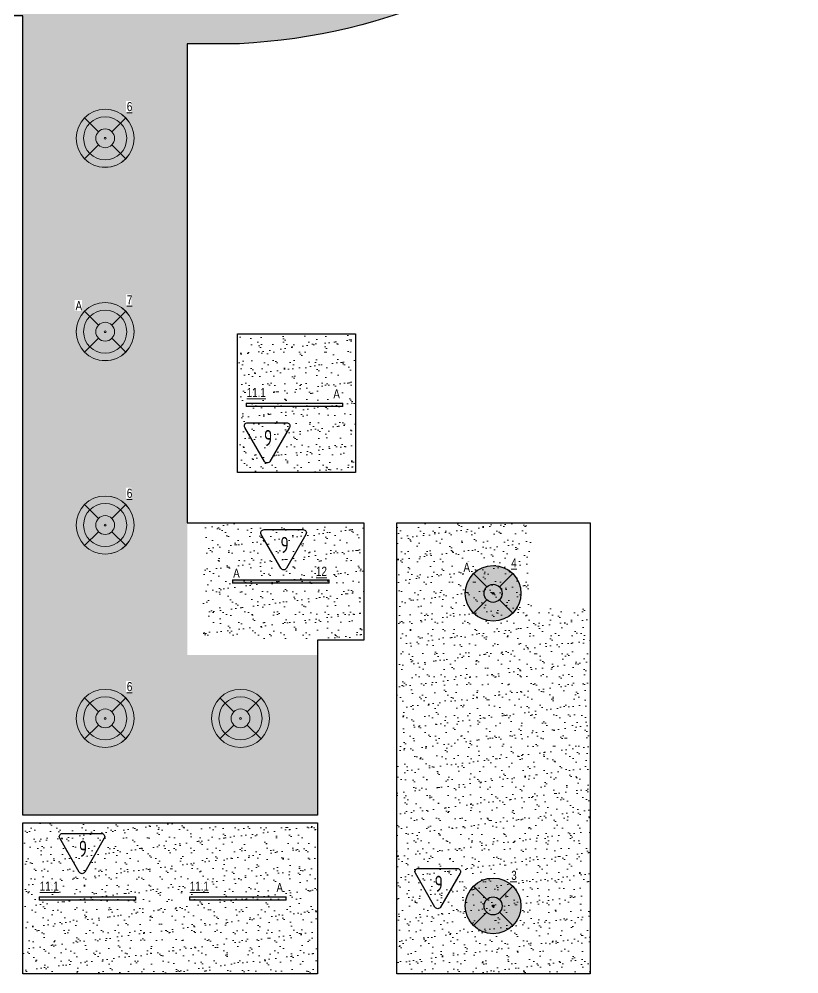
# Model space of a CAD drawing. Header units: millimetres. Extents: x -510890 to 418982, y -118257 to 141350.
# Drawn here: x 69782 to 81880, y 91936 to 106751 of the extents above; entities that cross this region are included whole.
import ezdxf

# ---------------------------------------------------------------- set-up
doc = ezdxf.new("R2010")
doc.units = ezdxf.units.MM
for name, color, linetype, lineweight in [('_ЭОМ_ОБЩ_Освещение_текст тип светильника', 172, 'Continuous', 50), ('_ЭОМ_светильник А', 1, 'Continuous', 35), ('_ЭОМ_светильник Р', 4, 'Continuous', 35), ('АР_Потолки_Штриховка', 252, 'Continuous', 0)]:
    doc.layers.add(name, color=color, linetype=linetype, lineweight=lineweight)
doc.layers.add('X-ref Light', color=250, linetype='Continuous')
doc.layers.add('X-ref Light Emergency', color=249, linetype='Continuous')
doc.layers.add('АР_Потолок_Покраска', color=7, linetype='Continuous', lineweight=5, true_color=0x007399)
doc.layers.get('X-ref Light').off()
doc.styles.add('ISOCPEUR', font='isocpeur.ttf', dxfattribs={"height": 799.9999999999999})
doc.styles.add('ГОСТ', font='cad.shx', dxfattribs={"width": 0.8})

# ---------------------------------------------------------------- blocks, each defined once
blk = doc.blocks.new('подвесной светильник люстра')
at = {"true_color": 0xf8f6b0, "transparency": 33554687}
h = blk.add_hatch(color=51, dxfattribs=at)
h.dxf.hatch_style = 1
edge = h.paths.add_edge_path()
edge.add_ellipse((0, 0), major_axis=(-431.6666666666836, 0), ratio=0.9999999999999278, start_angle=225.0000000000021, end_angle=314.9999999999979)
edge.add_line((-305.234427212194, 305.234427212194), (-98.99494936611666, 98.99494936611666))
edge.add_ellipse((0, 0), major_axis=(-140.0000000000049, 0), ratio=0.9999999999999304, start_angle=225.000000000002, end_angle=314.999999999998, ccw=False)
edge.add_line((98.99494936612066, 98.99494936611336), (305.2344272121939, 305.2344272121939))
edge = h.paths.add_edge_path()
edge.add_ellipse((0, 0), major_axis=(-140.0000000000049, 0), ratio=0.9999999999999304, start_angle=314.999999999998, end_angle=405.000000000002, ccw=False)
edge.add_line((-98.99494936611666, 98.99494936611666), (-305.234427212194, 305.234427212194))
edge.add_ellipse((0, 0), major_axis=(-431.6666666666836, 0), ratio=0.9999999999999278, start_angle=314.9999999999979, end_angle=405.0000000000014)
edge.add_line((-305.2344272121976, -305.2344272121903), (-98.99494936611669, -98.99494936611666))
edge = h.paths.add_edge_path()
edge.add_ellipse((0, 0), major_axis=(-140.0000000000049, 0), ratio=0.9999999999999304, start_angle=405.000000000002, end_angle=494.999999999998, ccw=False)
edge.add_line((-98.99494936611664, -98.99494936611677), (-305.2344272121976, -305.2344272121903))
edge.add_ellipse((0, 0), major_axis=(-431.6666666666836, 0), ratio=0.9999999999999278, start_angle=405.0000000000014, end_angle=494.9999999999979)
edge.add_line((305.234427212194, -305.234427212194), (98.99494936611669, -98.99494936611666))
edge = h.paths.add_edge_path()
edge.add_ellipse((0, 0), major_axis=(-431.6666666666836, 0), ratio=0.9999999999999278, start_angle=494.9999999999979, end_angle=585.0000000000022)
edge.add_line((305.234427212194, 305.2344272121939), (98.99494936612007, 98.99494936611276))
edge.add_ellipse((0, 0), major_axis=(-140.0000000000049, 0), ratio=0.9999999999999304, start_angle=494.999999999998, end_angle=585.000000000002, ccw=False)
edge.add_line((98.99494936611674, -98.99494936611666), (305.2344272121939, -305.234427212194))
edge = h.paths.add_edge_path()
edge.add_ellipse((0, 0), major_axis=(-140.0000000000049, 0), ratio=0.9999999999999304, start_angle=494.999999999998, end_angle=585.0000000000019)
edge.add_ellipse((0, 0), major_axis=(-140.0000000000049, 0), ratio=0.9999999999999304, start_angle=225.000000000002, end_angle=314.999999999998)
edge.add_ellipse((0, 0), major_axis=(-140.0000000000049, 0), ratio=0.9999999999999304, start_angle=314.999999999998, end_angle=405.000000000002)
edge.add_ellipse((0, 0), major_axis=(-140.0000000000049, 0), ratio=0.9999999999999304, start_angle=405.000000000002, end_angle=494.999999999998)
edge = h.paths.add_edge_path(flags=16)
edge.add_ellipse((0, 0), major_axis=(-14.00000000000909, 0), ratio=0.9999999999987021, start_angle=0, end_angle=360)
at = {"color": 0, "linetype": 'ByBlock', "lineweight": -2}
for points in [[(-305.2344272121991, 305.2344272121991), (-98.99494936611154, 98.99494936611154)], [(305.2344272121991, 305.2344272121991), (98.99494936611882, 98.99494936611154)], [(-98.99494936611154, -98.99494936611154), (-305.2344272121918, -305.2344272121845)], [(98.99494936611154, -98.99494936611154), (305.2344272121991, -305.2344272121991)]]:
    blk.add_lwpolyline(points, dxfattribs=at)
for major_axis, ratio, start_param, end_param in [((-431.6666666666836, 0), 0.9999999999999278, 3.926990816987278, 10.21017612416686), ((-140.0000000000049, 0), 0.9999999999999304, 3.926990816987276, 10.21017612416686), ((-140.0000000000049, 0), 0.9999999999999304, 3.926990816987276, 10.21017612416686), ((-14.00000000000909, 0), 0.9999999999987021, 3.926990816987891, 10.21017612416748)]:
    blk.add_ellipse((0, 0), major_axis=major_axis, ratio=ratio, start_param=start_param, end_param=end_param, dxfattribs=at)
blk = doc.blocks.new('A$C4757d704')
at = {"true_color": 0xf8f6b0, "transparency": 33554687}
h = blk.add_hatch(color=51, dxfattribs=at)
h.dxf.hatch_style = 1
h.paths.add_polyline_path([(213.8624240825741, 686.4852035840837), (131.8888672508434, 768.4587604158228, 0.198841386224367), (0.1738138333512325, 450.347627666637, 0.1989833504630757), (132.0626810841545, 132.06268108414), (213.8624240825695, 213.8624240825578, -0.1989123673796465), (115.9790415045762, 450.1738138333185, -0.1989123673796514)])
edge = h.paths.add_edge_path()
edge.add_arc((450.1738138333512, 450.1738138333185), 334.194772328775, 135.0000000000014, 180)
edge.add_arc((450.1738138333512, 450.1738138333185), 334.194772328775, 180, 224.9999999999975)
edge.add_line((213.8624240825695, 213.8624240825578), (346.9345847065837, 346.9345847065766))
edge.add_ellipse((450.1738138333512, 450.1738138333185), major_axis=(-146.0023180000051, 0), ratio=0.9999999999999303, start_angle=315.0000000000051, end_angle=404.9999999999949, ccw=False)
edge.add_line((346.9345847065838, 553.4130429600605), (213.8624240825741, 686.4852035840837))
edge = h.paths.add_edge_path()
edge.add_line((213.8624240825741, 686.4852035840837), (346.9345847065837, 553.4130429600605))
edge.add_ellipse((450.1738138333512, 450.1738138333185), major_axis=(-146.0023180000051, 0), ratio=0.9999999999999303, start_angle=225.000000000002, end_angle=315.0000000000051, ccw=False)
edge.add_line((553.4130429601197, 553.4130429600615), (686.4852035841284, 686.4852035840837))
edge.add_arc((450.1738138333512, 450.1738138333185), 334.1947723287751, 44.99999999999855, 135.0000000000014)
h.paths.add_polyline_path([(131.8888672508434, 768.4587604158228), (213.8624240825741, 686.4852035840837, -0.4142135623731099), (686.4852035841284, 686.4852035840837), (768.4587604158592, 768.4587604158228, 0.4143735626423198)])
h.paths.add_polyline_path([(768.4587604158592, 768.4587604158228), (686.4852035841284, 686.4852035840837, -0.1989123673796514), (784.3685861621262, 450.1738138333185, -0.1989123673796514), (686.4852035841284, 213.8624240825533), (768.2849465825407, 132.0626810841327, 0.1989833504630816), (900.1738138333512, 450.347627666637, 0.198841386224367)])
edge = h.paths.add_edge_path()
edge.add_line((686.4852035841284, 686.4852035840837), (553.4130429601175, 553.4130429600593))
edge.add_ellipse((450.1738138333512, 450.1738138333185), major_axis=(-146.0023180000051, 0), ratio=0.9999999999999303, start_angle=495.000000000005, end_angle=585.000000000002, ccw=False)
edge.add_line((553.4130429601188, 346.9345847065764), (686.4852035841284, 213.8624240825533))
edge.add_arc((450.1738138333512, 450.1738138333185), 334.194772328775, 315.0000000000014, 360)
edge.add_arc((450.1738138333513, 450.1738138333185), 334.194772328775, 0, 44.99999999999856)
edge = h.paths.add_edge_path()
edge.add_ellipse((450.1738138333512, 450.1738138333185), major_axis=(-146.0023180000051, 0), ratio=0.9999999999999303, start_angle=404.9999999999949, end_angle=495.000000000005, ccw=False)
edge.add_line((346.9345847065837, 346.9345847065765), (213.8624240825695, 213.8624240825578))
edge.add_arc((450.1738138333512, 450.1738138333185), 334.194772328775, 224.9999999999975, 315.0000000000014)
edge.add_line((686.4852035841284, 213.8624240825533), (553.4130429601188, 346.9345847065764))
h.paths.add_polyline_path([(768.2849465825407, 132.0626810841327), (686.4852035841284, 213.8624240825533, -0.4142135623731155), (213.8624240825695, 213.8624240825578), (132.0626810841545, 132.06268108414, 0.4140535802038305)])
edge = h.paths.add_edge_path()
edge.add_ellipse((450.1738138333512, 450.1738138333185), major_axis=(-146.0023180000051, 0), ratio=0.9999999999999303, start_angle=495.000000000005, end_angle=585.0000000000019)
edge.add_ellipse((450.1738138333512, 450.1738138333185), major_axis=(-146.0023180000051, 0), ratio=0.9999999999999303, start_angle=225.000000000002, end_angle=315.0000000000051)
edge.add_ellipse((450.1738138333512, 450.1738138333185), major_axis=(-146.0023180000051, 0), ratio=0.9999999999999303, start_angle=315.0000000000051, end_angle=404.9999999999948)
edge.add_ellipse((450.1738138333512, 450.1738138333185), major_axis=(-146.0023180000051, 0), ratio=0.9999999999999303, start_angle=404.9999999999948, end_angle=495.000000000005)
edge = h.paths.add_edge_path(flags=0)
edge.add_ellipse((450.1738138333512, 450.1738138333185), major_axis=(-14.60023180000948, 0), ratio=0.999999999998702, start_angle=0, end_angle=360)
edge = h.paths.add_edge_path(flags=16)
edge.add_ellipse((450.1738138333512, 450.1738138333185), major_axis=(-14.60023180000948, 0), ratio=0.999999999998702, start_angle=0, end_angle=360)
at = {"layer": 'АР_Потолки_Штриховка', "color": 18, "ltscale": 100, "true_color": 0x000000}
for points in [[(131.8528573591811, 768.4947703074849), (346.9345847065761, 553.4130429600682)], [(768.4947703075213, 768.4947703074849), (553.4130429601264, 553.4130429600682)], [(346.9345847065761, 346.9345847065688), (131.8528573591811, 131.8528573591666)], [(553.4130429601264, 346.9345847065688), (768.4947703075213, 131.852857359152)]]:
    blk.add_lwpolyline(points, dxfattribs=at)
for centre, radius in [((450.1738138333512, 450.347627666637), 450), ((450.1738138333512, 450.1738138333185), 334.194772328775)]:
    blk.add_circle(centre, radius, dxfattribs=at)
for major_axis, ratio, start_param, end_param in [((-146.0023180000051, 0), 0.9999999999999303, 3.926990816987276, 10.21017612416686), ((-146.0023180000051, 0), 0.9999999999999303, 3.926990816987276, 10.21017612416686), ((-14.60023180000948, 0), 0.999999999998702, 3.926990816987891, 10.21017612416748)]:
    blk.add_ellipse((450.1738138333512, 450.1738138333185), major_axis=major_axis, ratio=ratio, start_param=start_param, end_param=end_param, dxfattribs=at)
blk = doc.blocks.new('RVE-PLS5070-1500-P')
at = {"color": 0, "linetype": 'ByBlock', "lineweight": -2, "ltscale": 40}
for points in [[(750, -25), (-750, -25), (-750, 25), (750, 25)], [(745, -20), (-745, -20), (-745, 20), (745, 20)]]:
    blk.add_lwpolyline(points, close=True, dxfattribs=at)
blk = doc.blocks.new('светильник школа коридор')
at = {"color": 0, "linetype": 'ByBlock', "lineweight": -2}
for points in [[(-318.3209564741701, 318.3209564741665), (-103.2392291267752, 103.2392291267497)], [(318.3209564741701, 318.3209564741665), (103.2392291267752, 103.2392291267497)], [(-103.2392291267752, -103.2392291267497), (-318.3209564741701, -318.3209564741519)], [(103.2392291267752, -103.2392291267497), (318.3209564741701, -318.3209564741665)]]:
    blk.add_lwpolyline(points, dxfattribs=at)
blk.add_circle((0, 0), 334.194772328775, dxfattribs=at)
for major_axis, ratio, start_param, end_param in [((-450.1738138333509, 0), 0.999999999999928, 3.926990816987278, 10.21017612416686), ((-146.0023180000051, 0), 0.9999999999999303, 3.926990816987276, 10.21017612416686), ((-146.0023180000051, 0), 0.9999999999999303, 3.926990816987276, 10.21017612416686), ((-14.60023180000948, 0), 0.999999999998702, 3.926990816987891, 10.21017612416748)]:
    blk.add_ellipse((0, 0), major_axis=major_axis, ratio=ratio, start_param=start_param, end_param=end_param, dxfattribs=at)
blk = doc.blocks.new('A$C3d4fb99f')
at = {"layer": 'АР_Потолки_Штриховка', "color": 18, "lineweight": 18, "ltscale": 100, "true_color": 0x000000}
for points in [[(11662.40316633234, 13838.04119303005), (10162.40316633234, 13838.04119303005), (10162.40316633234, 13788.04119303005), (11662.40316633234, 13788.04119303005)], [(11657.40316633234, 13833.04119303005), (10167.40316633234, 13833.04119303005), (10167.40316633234, 13793.04119303005), (11657.40316633234, 13793.04119303005)]]:
    blk.add_lwpolyline(points, close=True, dxfattribs=at)
at = {"layer": '_ЭОМ_светильник А', "color": 18, "lineweight": 18, "ltscale": 100, "true_color": 0x000000}
blk.add_blockref('подвесной светильник люстра', (14204.79752742732, 13631.01526375006), dxfattribs=at)
at = {"layer": '_ЭОМ_светильник Р', "color": 18, "lineweight": 18, "ltscale": 100, "true_color": 0x000000}
for name, p in [('светильник школа коридор', (8185.925903759431, 20691.03103397018)), ('светильник школа коридор', (8185.925903759431, 14691.03103397018)), ('светильник школа коридор', (8185.925903759431, 11691.03103397018)), ('подвесной светильник люстра', (14204.79752742709, 8781.01526375))]:
    blk.add_blockref(name, p, dxfattribs=at)
at = {"layer": 'X-ref Light', "color": 18, "linetype": 'ByBlock', "lineweight": 18, "ltscale": 40, "true_color": 0x000000}
for p in [(7735.752089926042, 20240.85722013687), (7735.752089926042, 17240.85722013687), (7735.752089926042, 14240.85722013687), (7735.752089926042, 11240.85722013687), (9835.752089926042, 11240.85722013687)]:
    blk.add_blockref('A$C4757d704', p, dxfattribs=at)
at = {"layer": 'X-ref Light Emergency', "color": 18, "linetype": 'ByBlock', "lineweight": 18, "ltscale": 40, "true_color": 0x000000}
for p in [(14204.79752742732, 13631.01526375006), (14204.79752742709, 8781.01526375)]:
    blk.add_blockref('подвесной светильник люстра', p, dxfattribs=at)
at = {"layer": '_ЭОМ_ОБЩ_Освещение_текст тип светильника', "color": 18, "lineweight": 18, "ltscale": 40, "true_color": 0x000000, "char_height": 142.1875, "width": 55.871829552576, "attachment_point": 1, "style": 'ГОСТ', "bg_fill": 3, "box_fill_scale": 1.1, "bg_fill_color": 256, "bg_fill_transparency": 0}
for insert in [(10382.27983175899, 16817.67575183391), (7170.892791952123, 9158.143125400791), (9499.37331129529, 9158.143125400791)]:
    blk.add_mtext('{\\L11.1}', dxfattribs=dict(at, insert=insert))
at = {"layer": '_ЭОМ_светильник А', "color": 18, "lineweight": 18, "ltscale": 100, "true_color": 0x000000, "char_height": 142.1875, "width": 86.04374658316377, "attachment_point": 1, "style": 'ГОСТ', "bg_fill": 3, "box_fill_scale": 1.1, "bg_fill_color": 256, "bg_fill_transparency": 0}
for insert in [(11726.07934711437, 16796.34169229373), (10843.17282665067, 9136.809065860609)]:
    blk.add_mtext('А', dxfattribs=dict(at, insert=insert))
at = {"layer": '_ЭОМ_светильник А', "color": 18, "lineweight": 18, "ltscale": 100, "true_color": 0x000000, "rotation": 180}
for p in [(11125.05056289519, 16555.51178260028), (10242.14404243149, 8895.979156167159)]:
    blk.add_blockref('RVE-PLS5070-1500-P', p, dxfattribs=at)
at = {"layer": '_ЭОМ_светильник Р', "color": 18, "lineweight": 18, "ltscale": 100, "true_color": 0x000000, "rotation": 180}
blk.add_blockref('RVE-PLS5070-1500-P', (7913.663523088326, 8895.979156167159), dxfattribs=at)
at = {"layer": '_ЭОМ_ОБЩ_Освещение_текст тип светильника', "color": 18, "lineweight": 18, "ltscale": 40, "true_color": 0x000000, "char_height": 142.1875, "width": 55.871829552576, "attachment_point": 1, "style": 'ГОСТ', "bg_fill": 3, "box_fill_scale": 1.1, "bg_fill_color": 256, "bg_fill_transparency": 0}
for s, insert in [('{\\L6}', (8522.582354465732, 21255.22058624093)), ('{\\L6}', (8522.582354465732, 15255.22058624093)), ('{\\L4}', (14486.16930080089, 14176.51552148849)), ('{\\L12}', (11457.08126361266, 14043.63875080754)), ('{\\L6}', (8522.582354465732, 12255.22058624093)), ('{\\L3}', (14486.16930080066, 9326.515521488429))]:
    blk.add_mtext(s, dxfattribs=dict(at, insert=insert))
at = {"layer": '_ЭОМ_светильник А', "color": 18, "lineweight": 18, "ltscale": 100, "true_color": 0x000000, "char_height": 142.1875, "width": 86.04374658316377, "attachment_point": 1, "style": 'ГОСТ', "bg_fill": 3, "box_fill_scale": 1.1, "bg_fill_color": 256, "bg_fill_transparency": 0}
for insert in [(7726.138367646607, 18165.87237963086, 4.999999999999952e-09), (13745.00999131449, 14105.85683047971), (10172.18320143194, 14013.97151733299)]:
    blk.add_mtext('А', dxfattribs=dict(at, insert=insert))
at = {"layer": '_ЭОМ_светильник А', "color": 18, "lineweight": 18, "ltscale": 100, "true_color": 0x000000}
blk.add_blockref('светильник школа коридор', (8185.925903759431, 17691.03103397018), dxfattribs=at)
at = {"layer": '_ЭОМ_светильник А', "color": 18, "lineweight": 18, "ltscale": 100, "true_color": 0x000000, "rotation": 180}
blk.add_blockref('RVE-PLS5070-1500-P', (10912.40316633211, 13813.04119303006), dxfattribs=at)
at = {"layer": '_ЭОМ_ОБЩ_Освещение_текст тип светильника', "color": 18, "lineweight": 18, "ltscale": 40, "true_color": 0x000000, "insert": (8522.582354465732, 18255.22058624093), "char_height": 142.1875, "width": 55.871829552576, "attachment_point": 1, "style": 'ГОСТ', "bg_fill": 3, "box_fill_scale": 1.1, "bg_fill_color": 256, "bg_fill_transparency": 0}
blk.add_mtext('{\\L7}', dxfattribs=at)

msp = doc.modelspace()

# ---------------------------------------------------------------- hatches: boundary and pattern name
at = {"layer": 'АР_Потолки_Штриховка', "ltscale": 100, "true_color": 0xf8f6b0}
h = msp.add_hatch(color=51, dxfattribs=at)
h.dxf.hatch_style = 1
h.paths.add_polyline_path([(74588.88992988846, 98042.70838763418), (73098.88992988846, 98042.70838763418), (73098.88992988846, 98002.70838763418), (74588.88992988846, 98002.70838763418)])
at = {"layer": 'АР_Потолок_Покраска'}
h = msp.add_hatch(dxfattribs=at)
h.set_pattern_fill('CROSS', color=256, scale=25)
h.set_pattern_definition([(0, (134938.1560154673, 1.228181645274162e-08), (158.75, 158.75), [79.375, -238.125]), (90, (134977.8435154673, -39.68749998771818), (-158.75, 158.75), [79.375, -238.125])])
h.paths.add_polyline_path([(75842.39691995172, 112400.6824583771), (75442.39691995172, 112400.6824583771), (75442.39691995177, 112800.6824583771), (75842.39691995169, 112800.6824583771)], flags=16)
edge = h.paths.add_edge_path()
edge.add_line((63562.39670702985, 115400.6818775613), (63562.39667739766, 118400.7145795872))
edge.add_line((63562.39667739766, 118400.7145795872), (81877.39691995195, 118400.682458377))
edge.add_line((81877.39691995195, 118400.682458377), (81877.39691995195, 115850.6824583726))
edge.add_line((81877.39691995195, 115850.6824583726), (81877.39691995631, 114910.6824584181))
edge.add_arc((72752.28986575737, 115502.5789154905), 9144.283469276654, 272.8206375194019, 356.28873106615686, ccw=False)
edge.add_line((73202.27575071342, 106369.3739539326), (72392.275750526, 106369.3739539539))
edge.add_line((72392.275750526, 106369.3739539539), (72392.27451271118, 98935.68245835253))
edge.add_line((72392.27451271118, 98935.68245835253), (72392.27575057943, 98935.68245835253))
edge.add_line((72392.27575057943, 98935.68245835253), (72392.27575057943, 96882.60125865717))
edge.add_line((72392.27575057943, 96882.60125865717), (74412.9472500455, 96882.60125865764))
edge.add_line((74412.9472500455, 96882.60125865764), (74412.94725004547, 94400.80977439648))
edge.add_line((74412.94725004547, 94400.80977439648), (69842.68709399753, 94400.6758720622))
edge.add_line((69842.68709399753, 94400.6758720622), (69842.54187856833, 106800.6824583522))
edge.add_line((69842.54187856833, 106800.6824583522), (63562.39692213678, 106800.6824583522))
edge.add_line((63562.39692213678, 106800.6824583522), (63562.39682858747, 108941.2318293349))
edge.add_line((63562.39682858747, 108941.2318293349), (67382.39675258964, 108942.7562262992))
edge.add_line((67382.39675258964, 108942.7562262992), (67382.39644937038, 109661.2310808408))
edge.add_line((67382.39644937038, 109661.2310808408), (68581.75877539949, 109661.2310808407))
edge.add_line((68581.75877539949, 109661.2310808407), (68582.92080348748, 108944.2794412184))
edge.add_line((68582.92080348748, 108944.2794412184), (69842.46927085373, 108941.2313013991))
edge.add_line((69842.46927085373, 108941.2313013991), (69842.39666313912, 115400.6824978621))
edge.add_line((69842.39666313912, 115400.6824978621), (63562.39670702985, 115400.6818775613))
h = msp.add_hatch(dxfattribs=at)
h.set_pattern_fill('AR-SAND', color=256, scale=5)
h.set_pattern_definition([(37.50000000000001, (-129884.3096918695, 64064.56216568727), (-8.000156479920228, 244.7066186646712), [0, -193.04, 0, -215.9, 0, -206.375]), (7.499999999999999, (-129884.3096918695, 64064.56216568727), (224.7616415690013, 358.4125502841771), [0, -104.14, 0, -173.99, 0, -66.67500000000001]), (327.5, (-130040.5196918694, 64064.56216568727), (395.496185120729, 0.718592339272881), [0, -63.5, 0, -228.6, 0, -298.45]), (317.5, (-130040.5196918694, 64064.56216568727), (381.7782262361486, 111.4646616286082), [0, -31.75, 0, -149.86, 0, -171.45])])
h.paths.add_polyline_path([(77742.39691995189, 98935.68245835253), (77742.39691995189, 97635.68245835253), (78642.39691995183, 97635.68245835253), (78642.43186439207, 91935.68245835087), (75642.4668088324, 91935.68245835084), (75642.46680883234, 98935.68245835084)])
h = msp.add_hatch(dxfattribs=at)
h.set_pattern_fill('AR-SAND', color=256, scale=5)
h.set_pattern_definition([(37.50000000000001, (-134941.9594539344, 60095.32534801913), (-8.000156479920228, 244.7066186646712), [0, -193.04, 0, -215.9, 0, -206.375]), (7.499999999999999, (-134941.9594539344, 60095.32534801913), (224.7616415690013, 358.4125502841771), [0, -104.14, 0, -173.99, 0, -66.67500000000001]), (327.5, (-135098.1694539343, 60095.32534801913), (395.496185120729, 0.718592339272881), [0, -63.5, 0, -228.6, 0, -298.45]), (317.5, (-135098.1694539343, 60095.32534801913), (381.7782262361486, 111.4646616286082), [0, -31.75, 0, -149.86, 0, -171.45])])
h.paths.add_polyline_path([(74412.94725004549, 94280.71403748052), (74412.94725004546, 91935.67976389288), (69842.39691995151, 91935.68245835618), (69842.40143338662, 94280.67586093272)])

# ---------------------------------------------------------------- linework, layer by layer
msp.add_lwpolyline([(63562.39670702985, 115400.6818775613), (63562.39667739766, 118400.7145795872), (81877.39691995195, 118400.682458377), (81877.39691995195, 115850.6824583726), (81877.39691995631, 114910.6824584181, -0.3812035354375316), (73202.27575071342, 106369.3739539326), (72392.275750526, 106369.3739539539), (72392.27451271118, 98935.68245835253), (75132.46680883368, 98935.68245835253), (75132.44933661283, 97115.68245835259), (74412.92977782465, 97115.68245835305), (74412.94725004547, 94400.80977439648), (69842.68709399753, 94400.6758720622), (69842.54187856833, 106800.6824583522), (63562.39692213678, 106800.6824583522), (63562.39682858747, 108941.2318293349), (67382.39675258964, 108942.7562262992), (67382.39644937038, 109661.2310808408), (68581.75877539949, 109661.2310808407), (68582.92080348748, 108944.2794412184), (69842.46927085373, 108941.2313013991), (69842.39666313912, 115400.6824978621)], format="xyb", close=True)
for points in [[(73172.27575057946, 101865.6824583525), (75002.2757505794, 101865.6824583525), (75002.27575057934, 99715.68245835253), (73172.27575057946, 99715.68245835253)], [(78642.4668088324, 98935.68245835084), (78642.43186439207, 91935.68245835087), (75642.4668088324, 91935.68245835084), (75642.46680883234, 98935.68245835084)], [(74412.94725004549, 94280.71403748052), (74412.94725004546, 91935.67976389288), (69842.39691995151, 91935.68245835618), (69842.40143338662, 94280.67586093272)]]:
    msp.add_lwpolyline(points, close=True)
for points in [[(73582.96412040619, 98829.53274052998), (74189.18206113554, 98829.53274052974, -0.5773494962845065), (74232.48331025243, 98754.53297783411), (73929.3744257359, 98229.53298962594, -0.5773541042744643), (73842.77159772441, 98229.53298962594), (73539.66293576069, 98754.53259236261, -0.5773491286020777), (73582.96412040619, 98829.53274052998, -1.710881644036777e-06)], [(70455.12936871819, 94115.67523356515), (71061.34730944753, 94115.67523356492, -0.5773494962845065), (71104.64855856443, 94040.67547086929), (70801.5396740479, 93515.67548266111, -0.5773541042744643), (70714.9368460364, 93515.67548266111), (70411.82818407268, 94040.67508539779, -0.5773491286020777), (70455.12936871819, 94115.67523356515, -1.710881644036777e-06)], [(75974.18153988582, 93572.04414082904), (76580.39948061516, 93572.0441408288, -0.5773494962845065), (76623.70072973205, 93497.04437813317), (76320.59184521553, 92972.044389925, -0.5773541042744643), (76233.98901720403, 92972.044389925), (75930.88035524031, 93497.04399266167, -0.5773491286020777), (75974.18153988582, 93572.04414082904, -1.710881644036777e-06)]]:
    msp.add_lwpolyline(points, format="xyb")

# ---------------------------------------------------------------- block references
at = {"layer": 'X-ref Light', "linetype": 'ByBlock', "ltscale": 40}
for p in [(70667.23885348224, 104450.5244147409), (70667.23885348224, 101450.5244147409), (70667.23885348224, 98450.52441474094), (70667.23885348224, 95450.52441474094), (72767.23885348224, 95450.52441474094)]:
    msp.add_blockref('A$C4757d704', p, dxfattribs=at)
at = {"layer": 'X-ref Light Emergency', "linetype": 'ByBlock', "ltscale": 40}
for p in [(77136.28429098352, 97840.68245835416), (77136.28429098346, 92990.6824583541)]:
    msp.add_blockref('подвесной светильник люстра', p, dxfattribs=at)

# ---------------------------------------------------------------- texts
at = {"char_height": 250, "width": 294.3337657886732, "attachment_point": 1, "style": 'ISOCPEUR'}
for insert in [(73836.65635853383, 98717.45070501082), (70708.82160684583, 94003.593198046), (76227.87377801345, 93459.96210530988)]:
    msp.add_mtext('{\\W0.7;9}', dxfattribs=dict(at, insert=insert))

# ---------------------------------------------------------------- next in the draw order: block references
at = {"layer": 'X-ref Light', "color": 18, "lineweight": 30, "true_color": 0x000000}
msp.add_blockref('A$C3d4fb99f', (62931.48676355626, 84209.66719460412), dxfattribs=at)

# ---------------------------------------------------------------- next in the draw order: hatches: boundary and pattern name
at = {"layer": 'АР_Потолок_Покраска'}
h = msp.add_hatch(dxfattribs=at)
h.set_pattern_fill('AR-SAND', color=256, scale=5)
h.set_pattern_definition([(37.50000000000001, (133755.7228827063, 19.99999173247488), (-8.000156479920228, 244.7066186646712), [0, -193.04, 0, -215.9, 0, -206.375]), (7.499999999999999, (133755.7228827063, 19.99999173247488), (224.7616415690013, 358.4125502841771), [0, -104.14, 0, -173.99, 0, -66.67500000000001]), (327.5, (133599.5128827063, 19.99999173247488), (395.496185120729, 0.718592339272881), [0, -63.5, 0, -228.6, 0, -298.45]), (317.5, (133599.5128827063, 19.99999173247488), (381.7782262361486, 111.4646616286082), [0, -31.75, 0, -149.86, 0, -171.45])])
h.paths.add_polyline_path([(73173.40115588799, 101853.1824583525), (75001.15034527087, 101878.1824583525), (75000.0249399623, 99725.68245421695), (73172.27575057947, 99700.68245421695)])
h = msp.add_hatch(dxfattribs=at)
h.set_pattern_fill('AR-SAND', color=256, scale=5)
h.set_pattern_definition([(37.50000000000001, (133888.1560154672, -2580.000008267481), (-8.000156479920228, 244.7066186646712), [0, -193.04, 0, -215.9, 0, -206.375]), (7.499999999999999, (133888.1560154672, -2580.000008267481), (224.7616415690013, 358.4125502841771), [0, -104.14, 0, -173.99, 0, -66.67500000000001]), (327.5, (133731.9460154672, -2580.000008267481), (395.496185120729, 0.718592339272881), [0, -63.5, 0, -228.6, 0, -298.45]), (317.5, (133731.9460154672, -2580.000008267481), (381.7782262361486, 111.4646616286082), [0, -31.75, 0, -149.86, 0, -171.45])])
h.paths.add_polyline_path([(72642.27575057943, 98935.68245835253), (75132.45807272328, 98925.68246248813), (75132.45807272322, 97125.68245421699), (72642.27575057943, 97135.6824500814)])

# ---------------------------------------------------------------- next in the draw order: linework, layer by layer
msp.add_lwpolyline([(73327.13807298033, 100488.2770384152), (73933.35601370968, 100488.277038415, -0.5773494962845065), (73976.65726282657, 100413.2772757193), (73673.54837831005, 99888.27728751116, -0.5773541042744643), (73586.94555029855, 99888.27728751116), (73283.83688833483, 100413.2768902478, -0.5773491286020777), (73327.13807298033, 100488.2770384152, -1.710881644036777e-06)], format="xyb")

# ---------------------------------------------------------------- next in the draw order: texts
at = {"insert": (73580.83031110797, 100376.195002896), "char_height": 250, "width": 294.3337657886732, "attachment_point": 1, "style": 'ISOCPEUR'}
msp.add_mtext('{\\W0.7;9}', dxfattribs=at)

doc.saveas('drawing.dxf')
